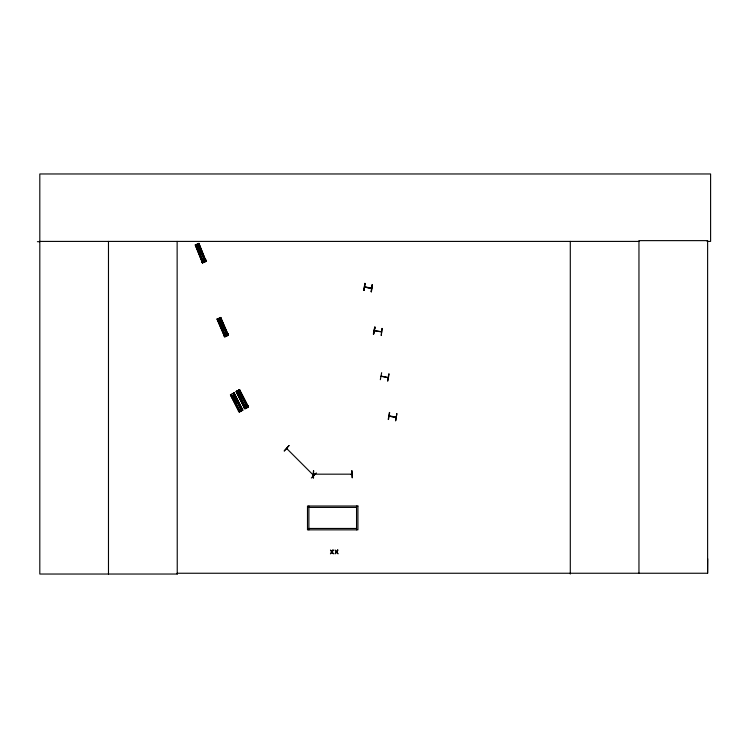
<?xml version="1.0" encoding="UTF-8"?>
<svg xmlns="http://www.w3.org/2000/svg" width="748" height="748" viewBox="0 0 748 748"><rect width="100%" height="100%" fill="white"/><g stroke="black" fill="none" stroke-linecap="round" stroke-linejoin="round"><path stroke-width="1.12" d="M226.364 335.039L225.915 335.197L226.616 335.759M707.103 241.408L710.6 241.408L710.6 173.966L39.812 173.966L39.812 574.034L177.239 574.034L177.145 573.249L707.617 573.249L707.72 558.784M389.381 412.429L388.221 419.488M388.483 419.525L389.671 412.475M395.683 420.741L396.87 413.691M364.828 283.38L363.958 290.486L364.8 283.38M363.911 290.476L365.174 283.445M365.267 287.213L364.753 286.802M371.363 291.776L372.233 284.679L371.391 291.785M371.055 291.729L372.252 284.679M374.972 327.194L373.402 334.178L375.029 327.203M373.439 334.178L374.664 327.138M373.701 334.225L374.926 327.185M381.471 331.832L374.402 330.887M380.33 379.685L381.658 372.654M387.903 377.581L381.143 376.066M387.576 380.947L388.801 373.906M387.829 380.994L389.091 373.953M389.259 416.234L396.206 417.347L389.25 416.187M313.178 475.036L313.618 475.476M313.59 474.176L314.384 474.176M246.391 406.884L245.896 407.043M389.194 415.897L396.178 417.066M381.34 331.729L374.589 330.551M314.347 474.475L313.664 474.176L351.869 474.176M313.842 475.242L313.356 474.812M311.327 478.009L316.348 472.923M364.669 286.858L371.569 288.064L370.952 288.279M387.969 377.534L381.162 376.366M240.706 410.97L240.594 410.119M246.326 407.744L246.008 407.034M239.678 389.671L236.003 391.569L244.82 408.81L245.924 408.24M237.144 393.186L240.332 391.569M231.534 396.421L234.722 394.794M237.742 394.355L240.931 392.737M232.132 397.59L235.311 395.963M238.64 396.113L241.819 394.486M233.021 399.339L236.209 397.712M239.425 397.665L242.614 396.038M233.815 400.9L236.994 399.273M240.314 399.413L243.502 397.796M234.704 402.648L237.892 401.022M244.147 406.921L247.336 405.304M238.537 410.156L241.726 408.53M243.876 407.697L248.121 405.538M243.941 407.828L248.186 405.668M238.332 411.063L242.576 408.894M240.286 410.269L240.8 410.044M246.391 408.015L246.896 407.763M218.014 320.789L221.296 319.377M218.528 321.995L221.81 320.583M219.304 323.8L222.595 322.388M219.996 325.408L223.278 323.987M220.772 327.213L224.054 325.791M224.11 334.945L227.392 333.533M223.783 335.702L228.168 333.823M223.848 335.843L228.224 333.954M225.859 335.207L226.373 334.982M198.987 243.371L195.153 244.914L202.428 262.857M196.144 246.634L199.464 245.307M196.631 247.859L199.95 246.531M197.36 249.682L200.679 248.355M198.005 251.3L201.324 249.972M198.734 253.123L202.054 251.796M201.867 260.949L205.186 259.621M201.53 261.697L205.952 259.93M201.586 261.837L206.009 260.07M203.596 261.23L204.12 261.015M204.4 261.809L203.802 261.146M202.343 262.894L206.177 261.342M286.914 448.361L287.438 448.828M287.251 449.043L286.736 448.538L313.702 475.494M371.438 288.363L364.631 287.101L371.588 288.401M351.841 470.726L352.252 477.879L351.897 470.726M351.794 474.176L351.074 474.428L351.794 474.428M37.4 241.688L39.812 241.679M39.812 241.408L638.96 241.408M308.887 507.415L356.544 507.415M308.887 528.462L356.544 528.462M396.814 413.681L395.636 420.731M239.603 389.717L248.476 406.921L245.045 408.67L236.256 391.438L245.017 408.707M239.463 389.783L248.224 407.052L239.397 389.82M239.257 389.886L247.981 407.174M247.859 407.239L239.042 389.998L247.775 407.277M238.78 390.138L247.635 407.351M238.64 390.204L246.401 405.425L238.575 390.241M247.121 407.613L246.148 408.109M237.116 391.008L244.886 406.211L237.051 391.036M236.91 391.111L245.643 408.389M237.219 392.223L244.979 407.445M237.163 392.261L244.905 407.482M236.433 391.354L245.307 408.558M233.993 392.943L242.782 410.194M233.853 393.018L242.614 410.278M233.647 393.121L242.446 410.372M233.572 393.158L242.371 410.409M233.451 393.224L242.249 410.465M233.226 393.336L241.997 410.596M233.17 393.364L241.959 410.615M233.479 394.486L241.23 409.708M241.511 410.848L240.538 411.344M232.03 395.243L239.715 410.502M231.263 394.355L240.089 411.587L231.235 394.374M231.01 394.486L239.893 411.69M230.898 394.542L239.678 411.802M230.814 394.579L239.612 411.83M230.608 394.682L239.435 411.914M230.478 394.757L239.267 412.008M220.333 317.638L227.916 335.45M220.118 317.732L227.336 334.459M220.501 318.807L227.261 334.496M219.837 317.844L227.56 335.6M220.146 318.957L226.906 334.646M220.08 318.985L226.822 334.683M227.027 335.833L226.027 336.263M220.819 324.884L218.584 319.648L224.811 334.328M221.735 326.969L225.774 336.385M217.911 318.695L225.531 336.497M217.696 318.788L224.905 335.525L217.621 318.826M217.5 318.872L225.139 336.647M217.238 318.985L224.896 336.768M217.201 319.003L224.858 336.778M198.968 243.371L206.093 261.379M198.762 243.455L205.915 261.445L198.697 243.483M198.482 243.568L205.663 261.548M198.342 243.624L205.092 260.547M198.257 243.661L205.027 260.575M198.052 243.745L205.307 261.697M198.323 244.858L204.672 260.715L198.248 244.895M204.765 261.912L203.755 262.314M203.091 261.37L196.733 245.512L203.007 261.398M196.032 244.568L203.25 262.529M195.883 244.624L203.073 262.604M195.817 244.652L202.989 262.632M195.667 244.718L202.792 262.716M202.643 262.772L195.415 244.811L202.577 262.8M313.468 470.726L313.515 477.879M707.617 573.249L707.617 240.632L638.96 240.632L638.96 573.249M570.294 241.408L570.294 574.034M356.544 506.022L356.544 529.855M308.887 506.022L308.887 529.855M177.136 241.408L177.239 574.034M108.479 241.408L108.479 574.034M199.249 251.44C200.567 254.329 201.334 249.028 199.249 251.44M382.116 328.437L381.228 335.543L382.069 328.428M235.096 400.713C235.91 403.798 237.565 398.703 235.096 400.713M240.706 397.487C241.52 400.563 243.175 395.468 240.706 397.487M221.286 325.305C221.894 328.428 223.876 323.454 221.286 325.305M332.86 550.06L331.944 551.547L330.476 550.06L331.635 551.949L330.438 553.838L331.916 552.323L333.412 553.838L332.224 551.921L333.412 550.06L332.86 550.06M337.507 550.06L336.591 551.547L335.113 550.06L336.273 551.949L335.076 553.838L336.553 552.323L338.049 553.838L336.862 551.921L338.049 550.06L337.507 550.06M288.999 445.574L284.259 450.941L288.999 445.574M234.068 392.906L230.393 394.794L239.192 412.045L242.866 410.156L234.049 392.915M220.772 317.451L216.976 319.097L224.643 336.881L228.43 335.226L220.754 317.451M313.571 470.726L313.216 477.879L313.571 470.726M357.927 506.022L307.493 506.022L307.493 529.855L357.927 529.855L357.927 506.022M228.168 335.338L220.538 317.545L228.131 335.356"/></g></svg>
